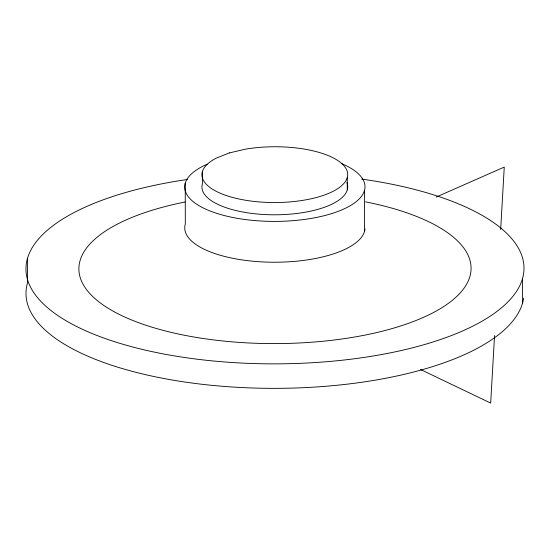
<?xml version="1.0" encoding="UTF-8"?>
<svg xmlns="http://www.w3.org/2000/svg" width="550" height="550" viewBox="0 0 550 550"><rect width="100%" height="100%" fill="white"/><g stroke="black" fill="none" stroke-linecap="round" stroke-linejoin="round"><path stroke-width="0.82" d="M494.567 335.528L490.676 403.081L420.523 369.49M500.672 229.494L504.261 167.069L436.129 197.099M522.459 278.802L522.5 303.298M364.43 190.609L364.506 231.44M347.256 177.65L347.277 189.901M202.373 171.655L202.393 183.899A72.896 27.899 -0.1 0 0 276.244 214.789A72.896 27.899 -0.1 0 0 346.913 182.621M185.24 183.191L185.309 224.022A90.159 34.499 -0.1 0 0 268.063 262.144A90.159 34.499 -0.1 0 0 364.994 228.992M27.5 258.314L27.541 282.81A249.026 95.301 -0.1 0 0 253.969 388.046A249.026 95.301 -0.1 0 0 523.634 298.183M361.735 179.101A249.026 95.301 -0.1 0 1 474.561 325.256A249.026 95.301 -0.1 0 1 75.9 326.109A249.026 95.301 -0.1 0 1 187.433 179.472M365.516 201.857A196.089 75.041 -0.1 0 1 426.848 315.803A196.089 75.041 -0.1 0 1 122.616 316.023A196.089 75.041 -0.1 0 1 185.137 201.988M341.839 163.714A90.159 34.499 -0.1 0 1 337.7 211.537A90.159 34.499 -0.1 0 1 212.678 211.984A90.159 34.499 -0.1 0 1 207.185 164.196M229.329 152.921L216.136 158.187A72.896 27.899 -0.1 0 0 254.244 201.444A72.896 27.899 -0.1 0 0 347.566 172.789A72.896 27.899 -0.1 0 0 245.623 149.132L229.329 152.921"/></g></svg>
